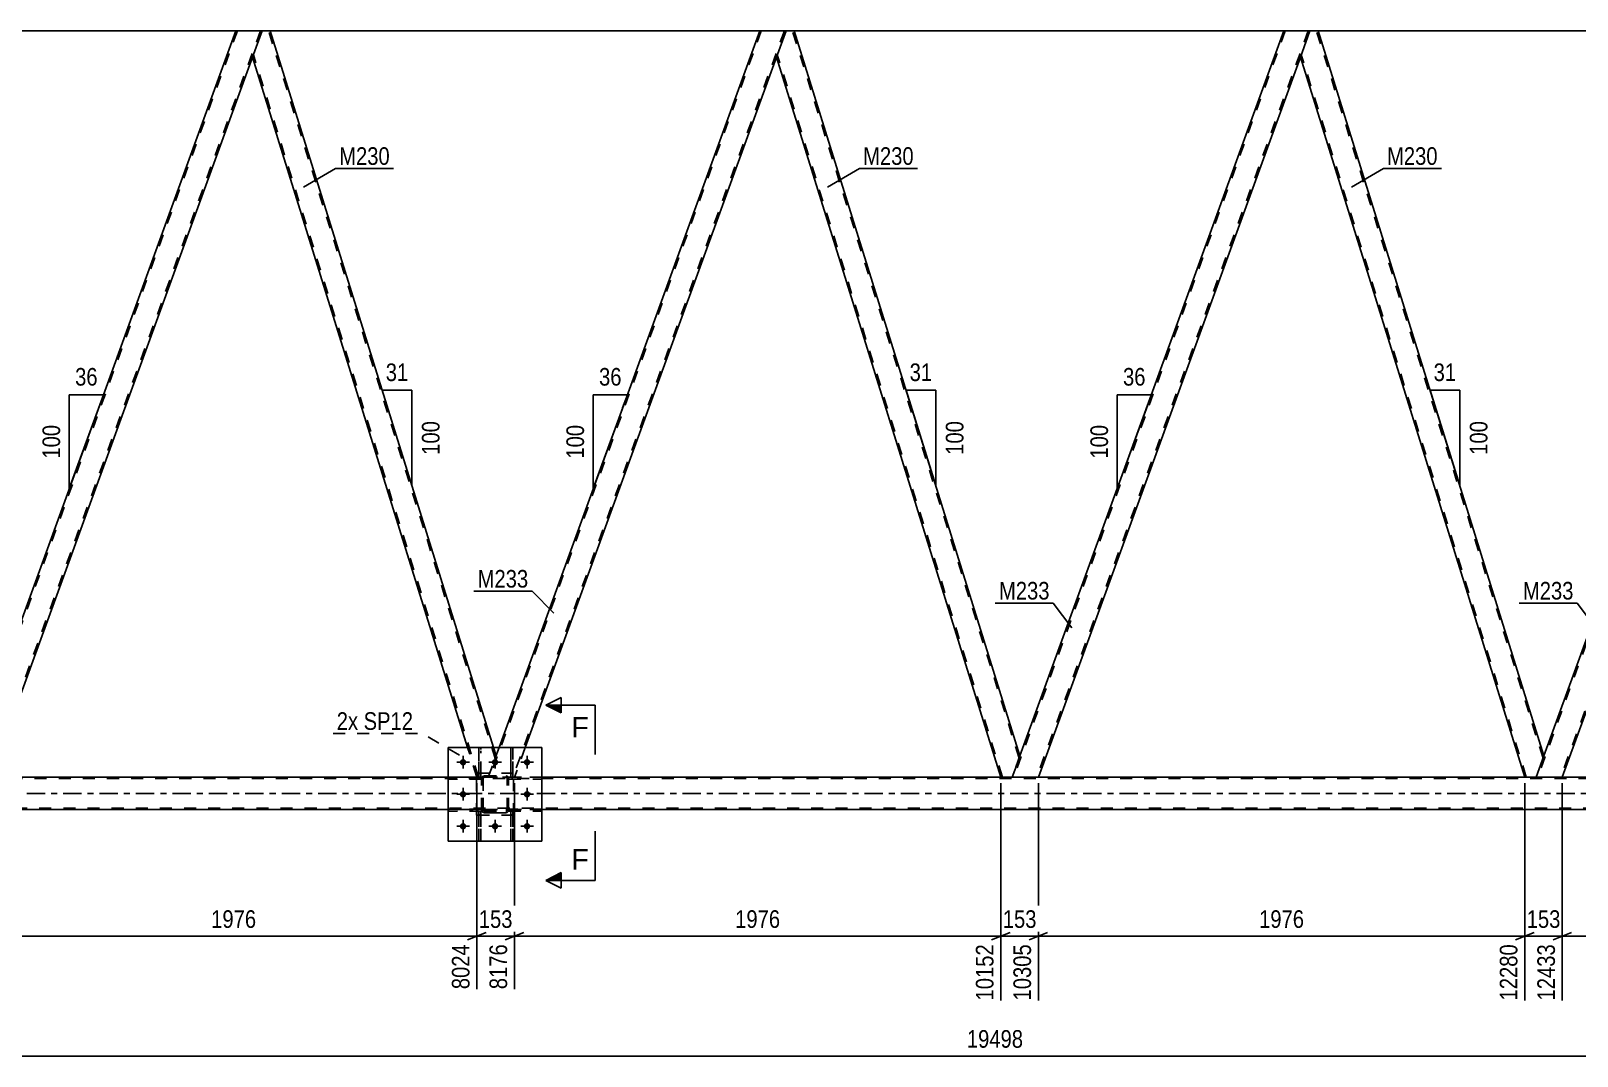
# Model space of a CAD drawing. Header units: millimetres. Extents: x 0 to 841, y 0 to 594.
# Drawn here: x 263.9 to 515.1, y 282.4 to 448.9 of the extents above; entities that cross this region are included whole.
import ezdxf

# ---------------------------------------------------------------- set-up
doc = ezdxf.new("R2010")
doc.units = ezdxf.units.MM
doc.linetypes.add('DXK_LINE_DOT2', pattern=[3.9198, 1.9599, -1.9599])
doc.linetypes.add('DXK_LINE_DOT3', pattern=[5.9187, 2.979, -0.9799, 0.9799, -0.9799])
doc.styles.add('Arial', font='ARIAL.TTF', dxfattribs={"height": 0.2})
doc.styles.add('Arial Narrow', font='ARIALN.TTF', dxfattribs={"height": 0.2})

# ---------------------------------------------------------------- blocks, each defined once
blk = doc.blocks.new('Part-247343265-35561 - 2635')
at = {"color": 2, "linetype": 'Continuous'}
for p, q in [((346.9, 332.49), (331.7, 332.49)), ((331.7, 332.49), (331.7, 317.29)), ((346.9, 332.49), (346.9, 317.29)), ((346.9, 317.29), (331.7, 317.29))]:
    blk.add_line(p, q, dxfattribs=at)
blk = doc.blocks.new('Part-247343265-35504 - 2635')
at = {"color": 7, "linetype": 'DXK_LINE_DOT2'}
for p, q in [((552.83, 448.89), (508.71, 327.67)), ((556.58, 448.89), (512.46, 327.67)), ((556.83, 448.89), (555.29, 444.64)), ((509.72, 331.14), (508.46, 327.67)), ((512.71, 327.67), (508.46, 327.67))]:
    blk.add_line(p, q, dxfattribs=at)
at = {"color": 2, "linetype": 'Continuous'}
for p, q in [((552.58, 448.89), (509.72, 331.14)), ((552.58, 448.89), (556.83, 448.89)), ((555.29, 444.64), (512.71, 327.67))]:
    blk.add_line(p, q, dxfattribs=at)
blk = doc.blocks.new('Bolt-247343265-35622 - 2635')
at = {"linetype": 'Continuous'}
for points in [[(334.62, 330.09, -1), (333.58, 330.09, -1)], [(339.82, 330.09, -1), (338.78, 330.09, -1)], [(345.02, 330.09, -1), (343.98, 330.09, -1)], [(334.62, 324.89, -1), (333.58, 324.89, -1)], [(345.02, 324.89, -1), (343.98, 324.89, -1)], [(334.62, 319.69, -1), (333.58, 319.69, -1)], [(339.82, 319.69, -1), (338.78, 319.69, -1)], [(345.02, 319.69, -1), (343.98, 319.69, -1)]]:
    blk.add_hatch(color=1, dxfattribs=at).paths.add_polyline_path(points)
at = {"color": 1, "linetype": 'Continuous'}
for p, q in [((335.14, 330.09), (333.06, 330.09)), ((334.1, 331.13), (334.1, 329.05)), ((340.34, 330.09), (338.26, 330.09)), ((339.3, 331.13), (339.3, 329.05)), ((345.54, 330.09), (343.46, 330.09)), ((344.5, 331.13), (344.5, 329.05)), ((335.14, 324.89), (333.06, 324.89)), ((334.1, 325.93), (334.1, 323.85)), ((345.54, 324.89), (343.46, 324.89)), ((344.5, 325.93), (344.5, 323.85)), ((335.14, 319.69), (333.06, 319.69)), ((334.1, 320.73), (334.1, 318.65)), ((340.34, 319.69), (338.26, 319.69)), ((339.3, 320.73), (339.3, 318.65)), ((345.54, 319.69), (343.46, 319.69)), ((344.5, 320.73), (344.5, 318.65))]:
    blk.add_line(p, q, dxfattribs=at)
blk = doc.blocks.new('Part-247343265-35501 - 2635')
at = {"color": 7, "linetype": 'DXK_LINE_DOT2'}
for p, q in [((297.43, 448.89), (253.31, 327.67)), ((301.18, 448.89), (257.06, 327.67)), ((301.43, 448.89), (299.88, 444.64)), ((254.32, 331.14), (253.05, 327.67)), ((257.31, 327.67), (253.05, 327.67))]:
    blk.add_line(p, q, dxfattribs=at)
at = {"color": 2, "linetype": 'Continuous'}
for p, q in [((297.17, 448.89), (254.32, 331.14)), ((297.17, 448.89), (301.43, 448.89)), ((299.88, 444.64), (257.31, 327.67))]:
    blk.add_line(p, q, dxfattribs=at)
blk = doc.blocks.new('Part-247343265-35502 - 2635')
at = {"color": 7, "linetype": 'DXK_LINE_DOT2'}
for p, q in [((382.56, 448.89), (338.44, 327.67)), ((386.31, 448.89), (342.19, 327.67)), ((386.57, 448.89), (385.02, 444.64)), ((339.94, 332.49), (338.19, 327.67)), ((344.2, 332.49), (342.45, 327.67)), ((342.45, 327.67), (338.19, 327.67))]:
    blk.add_line(p, q, dxfattribs=at)
at = {"color": 2, "linetype": 'Continuous'}
for p, q in [((382.31, 448.89), (339.94, 332.49)), ((382.31, 448.89), (386.57, 448.89)), ((385.02, 444.64), (344.2, 332.49))]:
    blk.add_line(p, q, dxfattribs=at)
blk = doc.blocks.new('Part-247343265-35503 - 2635')
at = {"color": 7, "linetype": 'DXK_LINE_DOT2'}
for p, q in [((467.7, 448.89), (423.58, 327.67)), ((471.44, 448.89), (427.32, 327.67)), ((471.7, 448.89), (470.15, 444.64)), ((424.59, 331.14), (423.32, 327.67)), ((427.58, 327.67), (423.32, 327.67))]:
    blk.add_line(p, q, dxfattribs=at)
at = {"color": 2, "linetype": 'Continuous'}
for p, q in [((467.44, 448.89), (424.59, 331.14)), ((467.44, 448.89), (471.7, 448.89)), ((470.15, 444.64), (427.58, 327.67))]:
    blk.add_line(p, q, dxfattribs=at)
blk = doc.blocks.new('Part-247343265-35510 - 2635')
at = {"color": 2, "linetype": 'Continuous'}
for p, q in [((301.43, 448.89), (299.88, 444.64)), ((302.75, 448.89), (301.43, 448.89)), ((339.03, 332.49), (302.75, 448.89)), ((334.84, 332.49), (299.88, 444.64))]:
    blk.add_line(p, q, dxfattribs=at)
at = {"color": 7, "linetype": 'DXK_LINE_DOT2'}
for p, q in [((339.32, 330.77), (302.5, 448.89)), ((336.6, 327.67), (300.02, 445.01)), ((336.34, 327.67), (334.84, 332.49)), ((339.45, 331.14), (339.03, 332.49)), ((338.19, 327.67), (339.45, 331.14)), ((336.34, 327.67), (338.19, 327.67))]:
    blk.add_line(p, q, dxfattribs=at)
blk = doc.blocks.new('Part-247343265-35511 - 2635')
at = {"color": 2, "linetype": 'Continuous'}
for p, q in [((386.57, 448.89), (385.02, 444.64)), ((387.88, 448.89), (386.57, 448.89)), ((424.59, 331.14), (387.88, 448.89)), ((385.02, 444.64), (421.48, 327.67)), ((424.32, 330.39), (423.32, 327.67)), ((424.59, 331.14), (424.32, 330.39))]:
    blk.add_line(p, q, dxfattribs=at)
at = {"color": 7, "linetype": 'DXK_LINE_DOT2'}
for p, q in [((424.45, 330.77), (387.63, 448.89)), ((421.73, 327.67), (385.15, 445.01)), ((424.57, 331.08), (424.32, 330.39)), ((423.32, 327.67), (421.48, 327.67))]:
    blk.add_line(p, q, dxfattribs=at)
blk = doc.blocks.new('Part-247343265-35512 - 2635')
at = {"color": 2, "linetype": 'Continuous'}
for p, q in [((471.7, 448.89), (470.15, 444.64)), ((473.02, 448.89), (471.7, 448.89)), ((509.72, 331.14), (473.02, 448.89)), ((470.15, 444.64), (506.61, 327.67)), ((509.45, 330.39), (508.46, 327.67)), ((509.72, 331.14), (509.45, 330.39))]:
    blk.add_line(p, q, dxfattribs=at)
at = {"color": 7, "linetype": 'DXK_LINE_DOT2'}
for p, q in [((509.58, 330.76), (472.77, 448.89)), ((506.86, 327.67), (470.29, 445.01)), ((509.7, 331.08), (509.45, 330.39)), ((508.46, 327.67), (506.61, 327.67))]:
    blk.add_line(p, q, dxfattribs=at)
blk = doc.blocks.new('Part-247343265-35541 - 2635')
at = {"color": 7, "linetype": 'DXK_LINE_DOT2'}
for p, q in [((337.1, 327.41), (337.13, 327.59)), ((337.13, 327.59), (337.1, 327.41)), ((337.1, 322.37), (337.1, 327.41)), ((337.1, 327.41), (337.1, 327.41)), ((337.1, 322.37), (337.1, 327.41)), ((337.34, 327.41), (337.36, 327.5)), ((337.36, 327.5), (337.34, 327.41)), ((337.34, 322.37), (337.34, 327.41)), ((337.34, 327.41), (337.34, 327.41)), ((337.34, 327.41), (337.34, 322.37)), ((337.36, 327.5), (337.41, 327.58)), ((337.41, 327.58), (337.36, 327.5)), ((337.39, 327.85), (337.58, 327.89)), ((337.58, 327.89), (337.39, 327.85)), ((337.41, 327.58), (337.49, 327.63)), ((337.49, 327.63), (337.41, 327.58)), ((337.49, 327.63), (337.58, 327.65)), ((337.58, 327.65), (337.49, 327.63)), ((337.58, 327.89), (341.02, 327.89)), ((337.58, 327.89), (337.58, 327.89)), ((337.58, 327.89), (341.02, 327.89)), ((337.58, 327.65), (341.02, 327.65)), ((337.58, 327.65), (337.58, 327.65)), ((337.58, 327.65), (341.02, 327.65)), ((341.02, 327.89), (341.02, 327.89)), ((341.02, 327.89), (341.2, 327.85)), ((341.2, 327.85), (341.02, 327.89)), ((341.02, 327.65), (341.02, 327.65)), ((341.02, 327.65), (341.11, 327.63)), ((341.11, 327.63), (341.19, 327.58)), ((341.19, 327.58), (341.24, 327.5)), ((341.24, 327.5), (341.19, 327.58)), ((341.24, 327.5), (341.26, 327.41)), ((341.26, 327.41), (341.24, 327.5)), ((341.26, 322.37), (341.26, 327.41)), ((341.26, 327.41), (341.26, 327.41)), ((341.26, 322.37), (341.26, 327.41)), ((341.46, 327.59), (341.5, 327.41)), ((341.5, 327.41), (341.46, 327.59)), ((341.5, 322.37), (341.5, 327.41)), ((341.5, 327.41), (341.5, 327.41)), ((341.5, 322.37), (341.5, 327.41)), ((337.1, 322.37), (337.1, 322.37)), ((337.13, 322.19), (337.1, 322.37)), ((337.1, 322.37), (337.13, 322.19)), ((337.34, 322.37), (337.34, 322.37)), ((337.36, 322.28), (337.34, 322.37)), ((337.34, 322.37), (337.36, 322.28)), ((337.41, 322.2), (337.36, 322.28)), ((337.36, 322.28), (337.41, 322.2)), ((337.58, 321.89), (337.39, 321.93)), ((337.39, 321.93), (337.58, 321.89)), ((337.49, 322.15), (337.41, 322.2)), ((337.58, 322.13), (337.49, 322.15)), ((337.58, 322.13), (341.02, 322.13)), ((337.58, 322.13), (337.58, 322.13)), ((337.58, 322.13), (341.02, 322.13)), ((337.58, 321.89), (341.02, 321.89)), ((337.58, 321.89), (337.58, 321.89)), ((341.02, 321.89), (337.58, 321.89)), ((341.11, 322.15), (341.02, 322.13)), ((341.02, 322.13), (341.11, 322.15)), ((341.02, 322.13), (341.02, 322.13)), ((341.2, 321.93), (341.02, 321.89)), ((341.02, 321.89), (341.2, 321.93)), ((341.02, 321.89), (341.02, 321.89)), ((341.19, 322.2), (341.11, 322.15)), ((341.11, 322.15), (341.19, 322.2)), ((341.24, 322.28), (341.19, 322.2)), ((341.19, 322.2), (341.24, 322.28)), ((341.26, 322.37), (341.24, 322.28)), ((341.24, 322.28), (341.26, 322.37)), ((341.26, 322.37), (341.26, 322.37)), ((341.5, 322.37), (341.46, 322.19)), ((341.46, 322.19), (341.5, 322.37)), ((341.5, 322.37), (341.5, 322.37))]:
    blk.add_line(p, q, dxfattribs=at)
at = {"color": 7, "linetype": 'DXK_LINE_DOT3'}
blk.add_line((339.3, 324.89), (339.3, 324.89), dxfattribs=at)
at = {"color": 7, "linetype": 'DXK_LINE_DOT2'}
for centre, start, end in [((337.58, 327.41), 112.5, 157.5), ((337.58, 327.41), 112.5, 157.5), ((341.02, 327.41), 22.5, 67.5), ((341.02, 327.41), 22.5, 67.5), ((337.58, 322.37), 202.5, 247.5), ((337.58, 322.37), 202.5, 247.5), ((341.02, 322.37), 292.5, 337.5), ((341.02, 322.37), 292.5, 337.5)]:
    blk.add_arc(centre, 0.48, start, end, dxfattribs=at)
blk = doc.blocks.new('Part-247343265-35542 - 2635')
at = {"color": 7, "linetype": 'DXK_LINE_DOT2'}
for p, q in [((342.3, 328.29), (336.3, 328.29)), ((336.3, 321.49), (336.3, 328.29)), ((342.3, 321.49), (342.3, 328.29)), ((342.3, 321.49), (336.3, 321.49))]:
    blk.add_line(p, q, dxfattribs=at)
blk = doc.blocks.new('Part-247343265-35543 - 2635')
at = {"color": 7, "linetype": 'DXK_LINE_DOT2'}
for p, q in [((342.3, 328.29), (336.3, 328.29)), ((336.3, 321.49), (336.3, 328.29)), ((342.3, 321.49), (342.3, 328.29)), ((342.3, 321.49), (336.3, 321.49))]:
    blk.add_line(p, q, dxfattribs=at)
blk = doc.blocks.new('Part-247343265-35544 - 2635')
at = {"color": 7, "linetype": 'DXK_LINE_DOT2'}
for p, q in [((337.1, 327.41), (337.13, 327.59)), ((337.13, 327.59), (337.1, 327.41)), ((337.1, 322.37), (337.1, 327.41)), ((337.1, 327.41), (337.1, 327.41)), ((337.1, 322.37), (337.1, 327.41)), ((337.34, 327.41), (337.36, 327.5)), ((337.36, 327.5), (337.34, 327.41)), ((337.34, 322.37), (337.34, 327.41)), ((337.34, 327.41), (337.34, 327.41)), ((337.34, 327.41), (337.34, 322.37)), ((337.36, 327.5), (337.41, 327.58)), ((337.41, 327.58), (337.36, 327.5)), ((337.39, 327.85), (337.58, 327.89)), ((337.58, 327.89), (337.39, 327.85)), ((337.41, 327.58), (337.49, 327.63)), ((337.49, 327.63), (337.41, 327.58)), ((337.49, 327.63), (337.58, 327.65)), ((337.58, 327.65), (337.49, 327.63)), ((337.58, 327.89), (341.02, 327.89)), ((337.58, 327.89), (337.58, 327.89)), ((337.58, 327.89), (341.02, 327.89)), ((337.58, 327.65), (341.02, 327.65)), ((337.58, 327.65), (337.58, 327.65)), ((337.58, 327.65), (341.02, 327.65)), ((341.02, 327.89), (341.02, 327.89)), ((341.02, 327.89), (341.2, 327.85)), ((341.2, 327.85), (341.02, 327.89)), ((341.02, 327.65), (341.02, 327.65)), ((341.02, 327.65), (341.11, 327.63)), ((341.11, 327.63), (341.19, 327.58)), ((341.19, 327.58), (341.24, 327.5)), ((341.24, 327.5), (341.19, 327.58)), ((341.24, 327.5), (341.26, 327.41)), ((341.26, 327.41), (341.24, 327.5)), ((341.26, 322.37), (341.26, 327.41)), ((341.26, 327.41), (341.26, 327.41)), ((341.26, 322.37), (341.26, 327.41)), ((341.46, 327.59), (341.5, 327.41)), ((341.5, 327.41), (341.46, 327.59)), ((341.5, 322.37), (341.5, 327.41)), ((341.5, 327.41), (341.5, 327.41)), ((341.5, 322.37), (341.5, 327.41)), ((337.1, 322.37), (337.1, 322.37)), ((337.13, 322.19), (337.1, 322.37)), ((337.1, 322.37), (337.13, 322.19)), ((337.34, 322.37), (337.34, 322.37)), ((337.36, 322.28), (337.34, 322.37)), ((337.34, 322.37), (337.36, 322.28)), ((337.41, 322.2), (337.36, 322.28)), ((337.36, 322.28), (337.41, 322.2)), ((337.58, 321.89), (337.39, 321.93)), ((337.39, 321.93), (337.58, 321.89)), ((337.49, 322.15), (337.41, 322.2)), ((337.58, 322.13), (337.49, 322.15)), ((337.58, 322.13), (341.02, 322.13)), ((337.58, 322.13), (337.58, 322.13)), ((337.58, 322.13), (341.02, 322.13)), ((337.58, 321.89), (341.02, 321.89)), ((337.58, 321.89), (337.58, 321.89)), ((341.02, 321.89), (337.58, 321.89)), ((341.11, 322.15), (341.02, 322.13)), ((341.02, 322.13), (341.11, 322.15)), ((341.02, 322.13), (341.02, 322.13)), ((341.2, 321.93), (341.02, 321.89)), ((341.02, 321.89), (341.2, 321.93)), ((341.02, 321.89), (341.02, 321.89)), ((341.19, 322.2), (341.11, 322.15)), ((341.11, 322.15), (341.19, 322.2)), ((341.24, 322.28), (341.19, 322.2)), ((341.19, 322.2), (341.24, 322.28)), ((341.26, 322.37), (341.24, 322.28)), ((341.24, 322.28), (341.26, 322.37)), ((341.26, 322.37), (341.26, 322.37)), ((341.5, 322.37), (341.46, 322.19)), ((341.46, 322.19), (341.5, 322.37)), ((341.5, 322.37), (341.5, 322.37))]:
    blk.add_line(p, q, dxfattribs=at)
at = {"color": 7, "linetype": 'DXK_LINE_DOT3'}
blk.add_line((339.3, 324.89), (339.3, 324.89), dxfattribs=at)
at = {"color": 7, "linetype": 'DXK_LINE_DOT2'}
for centre, start, end in [((337.58, 327.41), 112.5, 157.5), ((337.58, 327.41), 112.5, 157.5), ((341.02, 327.41), 22.5, 67.5), ((341.02, 327.41), 22.5, 67.5), ((337.58, 322.37), 202.5, 247.5), ((337.58, 322.37), 202.5, 247.5), ((341.02, 322.37), 292.5, 337.5), ((341.02, 322.37), 292.5, 337.5)]:
    blk.add_arc(centre, 0.48, start, end, dxfattribs=at)
blk = doc.blocks.new('Part-247343265-35545 - 2635')
at = {"color": 7, "linetype": 'DXK_LINE_DOT2'}
for p, q in [((336.65, 322.13), (336.65, 322.13)), ((336.65, 322.13), (336.65, 321.53)), ((336.65, 317.29), (336.65, 322.13)), ((336.97, 322.13), (336.65, 322.13)), ((336.97, 321.53), (336.97, 322.13)), ((336.97, 317.29), (336.97, 322.13)), ((336.65, 321.53), (336.65, 317.29)), ((336.65, 321.53), (336.97, 321.53)), ((336.97, 317.29), (336.97, 321.53)), ((336.65, 317.29), (336.97, 317.29))]:
    blk.add_line(p, q, dxfattribs=at)
blk = doc.blocks.new('Part-247343265-35546 - 2635')
at = {"color": 7, "linetype": 'DXK_LINE_DOT2'}
for p, q in [((341.85, 322.13), (341.85, 322.13)), ((341.85, 322.13), (341.85, 321.53)), ((341.85, 317.29), (341.85, 322.13)), ((342.17, 322.13), (341.85, 322.13)), ((342.17, 321.53), (342.17, 322.13)), ((342.17, 317.29), (342.17, 322.13)), ((341.85, 321.53), (341.85, 317.29)), ((341.85, 321.53), (342.17, 321.53)), ((342.17, 317.29), (342.17, 321.53)), ((341.85, 317.29), (342.17, 317.29))]:
    blk.add_line(p, q, dxfattribs=at)
blk = doc.blocks.new('Part-247343265-35547 - 2635')
at = {"color": 7, "linetype": 'DXK_LINE_DOT2'}
for p, q in [((336.97, 332.49), (336.65, 332.49)), ((336.65, 332.49), (336.65, 328.25)), ((336.97, 328.25), (336.97, 332.49)), ((336.65, 329.86), (336.65, 327.65)), ((336.97, 329.86), (336.97, 327.65)), ((336.97, 328.25), (336.65, 328.25)), ((336.65, 328.25), (336.65, 327.65)), ((336.97, 327.65), (336.65, 327.65)), ((336.97, 327.65), (336.97, 328.25)), ((336.97, 327.65), (336.97, 327.65))]:
    blk.add_line(p, q, dxfattribs=at)
blk = doc.blocks.new('Part-247343265-35548 - 2635')
at = {"color": 7, "linetype": 'DXK_LINE_DOT2'}
for p, q in [((342.17, 332.49), (341.85, 332.49)), ((341.85, 332.49), (341.85, 328.25)), ((342.17, 328.25), (342.17, 332.49)), ((341.85, 329.86), (341.85, 327.65)), ((342.17, 329.86), (342.17, 327.65)), ((342.17, 328.25), (341.85, 328.25)), ((341.85, 328.25), (341.85, 327.65)), ((342.17, 327.65), (341.85, 327.65)), ((342.17, 327.65), (342.17, 328.25)), ((342.17, 327.65), (342.17, 327.65))]:
    blk.add_line(p, q, dxfattribs=at)
blk = doc.blocks.new('Part-247343265-35549 - 2635')
at = {"color": 7, "linetype": 'DXK_LINE_DOT2'}
for p, q in [((331.7, 322.13), (331.7, 322.45)), ((331.7, 322.45), (337.1, 322.45)), ((337.1, 322.13), (331.7, 322.13)), ((336.5, 322.13), (336.5, 322.45)), ((336.5, 322.45), (337.1, 322.45)), ((336.5, 322.13), (337.1, 322.13)), ((337.1, 322.13), (337.1, 322.45)), ((337.1, 322.45), (337.1, 322.13))]:
    blk.add_line(p, q, dxfattribs=at)
blk = doc.blocks.new('Part-247343265-35550 - 2635')
at = {"color": 7, "linetype": 'DXK_LINE_DOT2'}
for p, q in [((331.7, 327.33), (331.7, 327.65)), ((331.7, 327.65), (337.1, 327.65)), ((337.1, 327.33), (331.7, 327.33)), ((336.5, 327.33), (336.5, 327.65)), ((336.5, 327.65), (337.1, 327.65)), ((336.5, 327.33), (337.1, 327.33)), ((337.1, 327.33), (337.1, 327.65)), ((337.1, 327.65), (337.1, 327.33))]:
    blk.add_line(p, q, dxfattribs=at)
blk = doc.blocks.new('Part-247343265-35551 - 2635')
at = {"color": 7, "linetype": 'DXK_LINE_DOT2'}
for p, q in [((346.9, 322.45), (341.5, 322.45)), ((341.5, 322.45), (341.5, 322.13)), ((341.5, 322.13), (341.5, 322.45)), ((341.5, 322.13), (346.9, 322.13)), ((342.1, 322.13), (342.1, 322.45)), ((346.9, 322.45), (346.9, 322.13))]:
    blk.add_line(p, q, dxfattribs=at)
blk = doc.blocks.new('Part-247343265-35552 - 2635')
at = {"color": 7, "linetype": 'DXK_LINE_DOT2'}
for p, q in [((346.9, 327.65), (341.5, 327.65)), ((341.5, 327.65), (341.5, 327.33)), ((341.5, 327.33), (341.5, 327.65)), ((341.5, 327.33), (346.9, 327.33)), ((342.1, 327.33), (342.1, 327.65)), ((346.9, 327.65), (346.9, 327.33))]:
    blk.add_line(p, q, dxfattribs=at)
blk = doc.blocks.new('Part-247343265-35553 - 2635')
at = {"color": 7, "linetype": 'DXK_LINE_DOT2'}
for p, q in [((336.97, 322.13), (336.65, 322.13)), ((336.65, 321.53), (336.65, 322.13)), ((336.65, 317.29), (336.65, 322.13)), ((336.97, 322.13), (336.97, 322.13)), ((336.97, 322.13), (336.97, 321.53)), ((336.97, 317.29), (336.97, 322.13)), ((336.97, 321.53), (336.65, 321.53)), ((336.65, 317.29), (336.65, 321.53)), ((336.97, 321.53), (336.97, 317.29)), ((336.97, 317.29), (336.65, 317.29))]:
    blk.add_line(p, q, dxfattribs=at)
blk = doc.blocks.new('Part-247343265-35554 - 2635')
at = {"color": 7, "linetype": 'DXK_LINE_DOT2'}
for p, q in [((342.17, 322.13), (341.85, 322.13)), ((341.85, 321.53), (341.85, 322.13)), ((341.85, 317.29), (341.85, 322.13)), ((342.17, 322.13), (342.17, 322.13)), ((342.17, 322.13), (342.17, 321.53)), ((342.17, 317.29), (342.17, 322.13)), ((342.17, 321.53), (341.85, 321.53)), ((341.85, 317.29), (341.85, 321.53)), ((342.17, 321.53), (342.17, 317.29)), ((342.17, 317.29), (341.85, 317.29))]:
    blk.add_line(p, q, dxfattribs=at)
blk = doc.blocks.new('Part-247343265-35555 - 2635')
at = {"color": 2, "linetype": 'Continuous'}
for p, q in [((336.65, 332.49), (336.65, 332.49)), ((336.65, 332.49), (336.97, 332.49)), ((336.97, 332.49), (336.97, 332.49))]:
    blk.add_line(p, q, dxfattribs=at)
at = {"color": 7, "linetype": 'DXK_LINE_DOT2'}
for p, q in [((336.65, 328.25), (336.65, 332.49)), ((336.65, 332.3), (336.65, 327.65)), ((336.97, 328.25), (336.97, 332.49)), ((336.97, 327.65), (336.97, 331.92)), ((336.65, 327.65), (336.65, 328.25)), ((336.65, 328.25), (336.97, 328.25)), ((336.65, 327.65), (336.65, 327.65)), ((336.65, 327.65), (336.97, 327.65)), ((336.97, 328.25), (336.97, 327.65))]:
    blk.add_line(p, q, dxfattribs=at)
blk = doc.blocks.new('Part-247343265-35556 - 2635')
at = {"color": 2, "linetype": 'Continuous'}
for p, q in [((341.85, 332.49), (341.85, 332.49)), ((341.85, 332.49), (342.17, 332.49)), ((342.17, 332.49), (342.17, 332.49))]:
    blk.add_line(p, q, dxfattribs=at)
at = {"color": 7, "linetype": 'DXK_LINE_DOT2'}
for p, q in [((341.85, 328.25), (341.85, 332.49)), ((341.85, 332.19), (341.85, 327.65)), ((342.17, 328.25), (342.17, 332.49)), ((342.17, 332.49), (342.17, 327.65)), ((341.85, 327.65), (341.85, 328.25)), ((341.85, 328.25), (342.17, 328.25)), ((341.85, 327.65), (341.85, 327.65)), ((341.85, 327.65), (342.17, 327.65)), ((342.17, 328.25), (342.17, 327.65))]:
    blk.add_line(p, q, dxfattribs=at)
blk = doc.blocks.new('Part-247343265-35614 - 2635')
at = {"color": 7, "linetype": 'DXK_LINE_DOT2'}
for p, q in [((727.1, 448.89), (212.04, 448.89)), ((302.75, 448.89), (297.17, 448.89)), ((387.88, 448.89), (382.31, 448.89)), ((473.02, 448.89), (467.44, 448.89))]:
    blk.add_line(p, q, dxfattribs=at)
at = {"color": 2, "linetype": 'Continuous'}
for p, q in [((297.17, 448.89), (217.62, 448.89)), ((382.31, 448.89), (302.75, 448.89)), ((467.44, 448.89), (387.88, 448.89)), ((552.58, 448.89), (473.02, 448.89))]:
    blk.add_line(p, q, dxfattribs=at)
blk = doc.blocks.new('Part-247343265-35557 - 2635')
at = {"color": 7, "linetype": 'DXK_LINE_DOT2'}
for p, q in [((337.1, 322.45), (331.7, 322.45)), ((331.7, 322.45), (331.7, 322.13)), ((337.1, 322.13), (331.7, 322.13)), ((336.5, 322.13), (336.5, 322.45)), ((337.1, 322.45), (337.1, 322.13)), ((337.1, 322.13), (337.1, 322.45))]:
    blk.add_line(p, q, dxfattribs=at)
blk = doc.blocks.new('Part-247343265-35558 - 2635')
at = {"color": 7, "linetype": 'DXK_LINE_DOT2'}
for p, q in [((337.1, 327.65), (331.7, 327.65)), ((331.7, 327.65), (331.7, 327.33)), ((337.1, 327.33), (331.7, 327.33)), ((336.5, 327.33), (336.5, 327.65)), ((337.1, 327.65), (337.1, 327.33)), ((337.1, 327.33), (337.1, 327.65))]:
    blk.add_line(p, q, dxfattribs=at)
blk = doc.blocks.new('Part-247343265-35559 - 2635')
at = {"color": 7, "linetype": 'DXK_LINE_DOT2'}
for p, q in [((341.5, 322.13), (341.5, 322.45)), ((342.1, 322.45), (341.5, 322.45)), ((341.5, 322.45), (341.5, 322.13)), ((346.9, 322.45), (341.5, 322.45)), ((342.1, 322.13), (341.5, 322.13)), ((341.5, 322.13), (346.9, 322.13)), ((342.1, 322.13), (342.1, 322.45)), ((346.9, 322.13), (346.9, 322.45))]:
    blk.add_line(p, q, dxfattribs=at)
blk = doc.blocks.new('Part-247343265-35560 - 2635')
at = {"color": 7, "linetype": 'DXK_LINE_DOT2'}
for p, q in [((341.5, 327.33), (341.5, 327.65)), ((346.9, 327.65), (341.5, 327.65)), ((341.5, 327.65), (341.5, 327.33)), ((342.1, 327.33), (341.5, 327.33)), ((341.5, 327.33), (346.9, 327.33)), ((342.1, 327.33), (342.1, 327.65)), ((346.9, 327.65), (346.9, 327.33))]:
    blk.add_line(p, q, dxfattribs=at)
blk = doc.blocks.new('Part-247343265-35562 - 2635')
at = {"color": 7, "linetype": 'DXK_LINE_DOT2'}
for p, q in [((331.7, 332.49), (346.9, 332.49)), ((331.7, 332.49), (331.7, 317.29)), ((346.9, 332.49), (346.9, 317.29)), ((331.7, 317.29), (346.9, 317.29))]:
    blk.add_line(p, q, dxfattribs=at)
blk = doc.blocks.new('Part-247343265-35615 - 2635')
at = {"color": 7, "linetype": 'DXK_LINE_DOT2'}
for p, q in [((736.81, 327.43), (61.96, 327.43)), ((602.31, 327.67), (331.7, 327.67)), ((346.9, 327.67), (331.7, 327.67)), ((737.57, 322.63), (61.96, 322.63)), ((602.31, 322.39), (331.7, 322.39)), ((346.9, 322.39), (331.7, 322.39))]:
    blk.add_line(p, q, dxfattribs=at)
at = {"color": 2, "linetype": 'Continuous'}
for p, q in [((331.7, 327.67), (176.63, 327.67)), ((587.11, 327.67), (346.9, 327.67)), ((331.7, 322.39), (176.63, 322.39)), ((587.11, 322.39), (346.9, 322.39))]:
    blk.add_line(p, q, dxfattribs=at)
at = {"color": 7, "linetype": 'DXK_LINE_DOT3'}
blk.add_line((61.96, 325.03), (747.19, 325.03), dxfattribs=at)
blk = doc.blocks.new('Bolt-247343265-35623 - 2635')
at = {"color": 1, "linetype": 'Continuous'}
for p, q in [((333.06, 330.09), (333.75, 330.09)), ((334.1, 331.13), (334.1, 330.44)), ((334.1, 329.05), (334.1, 329.74)), ((335.14, 330.09), (334.45, 330.09)), ((338.26, 330.09), (338.95, 330.09)), ((339.3, 331.13), (339.3, 330.44)), ((339.3, 329.05), (339.3, 329.74)), ((340.34, 330.09), (339.65, 330.09)), ((343.46, 330.09), (344.15, 330.09)), ((344.5, 331.13), (344.5, 330.44)), ((344.5, 329.05), (344.5, 329.74)), ((345.54, 330.09), (344.85, 330.09)), ((333.06, 324.89), (333.75, 324.89)), ((334.1, 325.93), (334.1, 325.24)), ((334.1, 323.85), (334.1, 324.54)), ((335.14, 324.89), (334.45, 324.89)), ((343.46, 324.89), (344.15, 324.89)), ((344.5, 325.93), (344.5, 325.24)), ((344.5, 323.85), (344.5, 324.54)), ((345.54, 324.89), (344.85, 324.89)), ((333.06, 319.69), (333.75, 319.69)), ((334.1, 320.73), (334.1, 320.04)), ((334.1, 318.65), (334.1, 319.34)), ((335.14, 319.69), (334.45, 319.69)), ((338.26, 319.69), (338.95, 319.69)), ((339.3, 320.73), (339.3, 320.04)), ((339.3, 318.65), (339.3, 319.34)), ((340.34, 319.69), (339.65, 319.69)), ((343.46, 319.69), (344.15, 319.69)), ((344.5, 320.73), (344.5, 320.04)), ((344.5, 318.65), (344.5, 319.34)), ((345.54, 319.69), (344.85, 319.69))]:
    blk.add_line(p, q, dxfattribs=at)
blk = doc.blocks.new('AngleDimension-247343265-47054 - 2635')
at = {"color": 7, "linetype": 'Continuous'}
for p, q in [((495.49, 376.8), (491.22, 390.51)), ((496.04, 390.51), (491.22, 390.51)), ((496.04, 375.04), (491.22, 390.51)), ((496.04, 375.04), (496.04, 390.51))]:
    blk.add_line(p, q, dxfattribs=at)
at = {"color": 0}
for points in [[(496.05, 391.41), (496.05, 395.61), (491.2, 395.61), (491.2, 391.41)], [(501.14, 386.12), (496.94, 386.12), (496.94, 379.43), (501.14, 379.43)]]:
    blk.add_wipeout(points, dxfattribs=at)
at = {"color": 3, "style": 'Arial Narrow'}
blk.add_text('31', height=2.863, dxfattribs=at).set_placement((491.8, 392.01))
blk.add_text('100', height=2.863, rotation=90.0002, dxfattribs=at).set_placement((500.54, 380.03))
blk = doc.blocks.new('AngleDimension-247343265-47056 - 2635')
at = {"color": 7, "linetype": 'Continuous'}
for p, q in [((440.39, 389.77), (445.93, 389.77)), ((440.39, 374.55), (445.93, 389.77)), ((440.39, 374.55), (440.39, 389.77)), ((445.16, 387.66), (445.93, 389.77))]:
    blk.add_line(p, q, dxfattribs=at)
at = {"color": 0}
for points in [[(445.58, 390.67), (445.58, 394.87), (440.73, 394.87), (440.73, 390.67)], [(439.49, 385.5), (435.29, 385.5), (435.29, 378.81), (439.49, 378.81)]]:
    blk.add_wipeout(points, dxfattribs=at)
at = {"color": 3, "style": 'Arial Narrow'}
blk.add_text('36', height=2.863, dxfattribs=at).set_placement((441.33, 391.27))
blk.add_text('100', height=2.863, rotation=90.0002, dxfattribs=at).set_placement((438.89, 379.41))
blk = doc.blocks.new('StraightDimension-247343265-47161 - 2635')
at = {"color": 7, "linetype": 'Continuous'}
for p, q in [((506.61, 326.67), (506.61, 291.39)), ((512.71, 326.67), (512.71, 291.39)), ((505.11, 301.23), (508.11, 302.43)), ((506.61, 301.83), (512.71, 301.83)), ((514.21, 302.43), (511.21, 301.23))]:
    blk.add_line(p, q, dxfattribs=at)
at = {"color": 0}
blk.add_wipeout([(513.01, 302.58), (513.01, 306.78), (506.32, 306.78), (506.32, 302.58)], dxfattribs=at)
at = {"color": 0, "linetype": 'Continuous'}
blk.add_wipeout([(512.11, 301.13), (507.91, 301.13), (507.91, 290.79), (512.11, 290.79)], dxfattribs=at)
at = {"color": 3, "style": 'Arial Narrow'}
blk.add_text('153', height=2.863, dxfattribs=at).set_placement((506.92, 303.18))
at = {"color": 3, "linetype": 'Continuous', "style": 'Arial Narrow'}
blk.add_text('12433', height=2.863, rotation=90.0002, dxfattribs=at).set_placement((511.51, 291.39))
blk = doc.blocks.new('AngleDimension-247343265-47026 - 2635')
at = {"color": 7, "linetype": 'Continuous'}
for p, q in [((410.35, 376.8), (406.08, 390.51)), ((410.9, 390.51), (406.08, 390.51)), ((410.9, 375.04), (406.08, 390.51)), ((410.9, 375.04), (410.9, 390.51))]:
    blk.add_line(p, q, dxfattribs=at)
at = {"color": 0}
for points in [[(410.92, 391.41), (410.92, 395.61), (406.06, 395.61), (406.06, 391.41)], [(416, 386.12), (411.8, 386.12), (411.8, 379.43), (416, 379.43)]]:
    blk.add_wipeout(points, dxfattribs=at)
at = {"color": 3, "style": 'Arial Narrow'}
blk.add_text('31', height=2.863, dxfattribs=at).set_placement((406.66, 392.01))
blk.add_text('100', height=2.863, rotation=90.0002, dxfattribs=at).set_placement((415.4, 380.03))
blk = doc.blocks.new('AngleDimension-247343265-47028 - 2635')
at = {"color": 7, "linetype": 'Continuous'}
for p, q in [((355.25, 389.77), (360.79, 389.77)), ((355.25, 374.55), (360.79, 389.77)), ((355.25, 374.55), (355.25, 389.77)), ((360.02, 387.66), (360.79, 389.77))]:
    blk.add_line(p, q, dxfattribs=at)
at = {"color": 0}
for points in [[(360.45, 390.67), (360.45, 394.87), (355.59, 394.87), (355.59, 390.67)], [(354.35, 385.5), (350.15, 385.5), (350.15, 378.81), (354.35, 378.81)]]:
    blk.add_wipeout(points, dxfattribs=at)
at = {"color": 3, "style": 'Arial Narrow'}
blk.add_text('36', height=2.863, dxfattribs=at).set_placement((356.19, 391.27))
blk.add_text('100', height=2.863, rotation=90.0002, dxfattribs=at).set_placement((353.75, 379.41))
blk = doc.blocks.new('AngleDimension-247343265-46998 - 2635')
at = {"color": 7, "linetype": 'Continuous'}
for p, q in [((325.22, 376.8), (320.95, 390.51)), ((325.77, 390.51), (320.95, 390.51)), ((325.77, 375.04), (320.95, 390.51)), ((325.77, 375.04), (325.77, 390.51))]:
    blk.add_line(p, q, dxfattribs=at)
at = {"color": 0}
for points in [[(325.79, 391.41), (325.79, 395.61), (320.93, 395.61), (320.93, 391.41)], [(330.87, 386.12), (326.67, 386.12), (326.67, 379.43), (330.87, 379.43)]]:
    blk.add_wipeout(points, dxfattribs=at)
at = {"color": 3, "style": 'Arial Narrow'}
blk.add_text('31', height=2.863, dxfattribs=at).set_placement((321.53, 392.01))
blk.add_text('100', height=2.863, rotation=90.0002, dxfattribs=at).set_placement((330.27, 380.03))
blk = doc.blocks.new('AngleDimension-247343265-47000 - 2635')
at = {"color": 7, "linetype": 'Continuous'}
for p, q in [((270.12, 389.77), (275.66, 389.77)), ((270.12, 374.55), (275.66, 389.77)), ((270.12, 374.55), (270.12, 389.77)), ((274.89, 387.66), (275.66, 389.77))]:
    blk.add_line(p, q, dxfattribs=at)
at = {"color": 0}
for points in [[(275.32, 390.67), (275.32, 394.87), (270.46, 394.87), (270.46, 390.67)], [(269.22, 385.5), (265.02, 385.5), (265.02, 378.81), (269.22, 378.81)]]:
    blk.add_wipeout(points, dxfattribs=at)
at = {"color": 3, "style": 'Arial Narrow'}
blk.add_text('36', height=2.863, dxfattribs=at).set_placement((271.06, 391.27))
blk.add_text('100', height=2.863, rotation=90.0002, dxfattribs=at).set_placement((268.62, 379.41))
blk = doc.blocks.new('StraightDimension-247343265-47160 - 2635')
at = {"color": 7, "linetype": 'Continuous'}
for p, q in [((512.71, 326.67), (512.71, 291.39)), ((591.75, 326.67), (591.75, 291.39)), ((514.21, 302.43), (511.21, 301.23)), ((512.71, 301.83), (591.75, 301.83)), ((590.25, 301.23), (593.25, 302.43))]:
    blk.add_line(p, q, dxfattribs=at)
at = {"color": 0}
blk.add_wipeout([(556.49, 302.58), (556.49, 306.78), (547.97, 306.78), (547.97, 302.58)], dxfattribs=at)
at = {"color": 0, "linetype": 'Continuous'}
blk.add_wipeout([(591.15, 301.13), (586.95, 301.13), (586.95, 290.79), (591.15, 290.79)], dxfattribs=at)
at = {"color": 3, "style": 'Arial Narrow'}
blk.add_text('1976', height=2.863, dxfattribs=at).set_placement((548.57, 303.18))
at = {"color": 3, "linetype": 'Continuous', "style": 'Arial Narrow'}
blk.add_text('14409', height=2.863, rotation=90.0002, dxfattribs=at).set_placement((590.55, 291.39))
blk = doc.blocks.new('StraightDimension-247343265-47162 - 2635')
at = {"color": 7, "linetype": 'Continuous'}
for p, q in [((427.58, 326.67), (427.58, 291.39)), ((506.61, 326.67), (506.61, 291.39)), ((429.08, 302.43), (426.08, 301.23)), ((427.58, 301.83), (506.61, 301.83)), ((505.11, 301.23), (508.11, 302.43))]:
    blk.add_line(p, q, dxfattribs=at)
at = {"color": 0}
blk.add_wipeout([(471.35, 302.58), (471.35, 306.78), (462.84, 306.78), (462.84, 302.58)], dxfattribs=at)
at = {"color": 0, "linetype": 'Continuous'}
blk.add_wipeout([(506.01, 301.13), (501.81, 301.13), (501.81, 290.79), (506.01, 290.79)], dxfattribs=at)
at = {"color": 3, "style": 'Arial Narrow'}
blk.add_text('1976', height=2.863, dxfattribs=at).set_placement((463.44, 303.18))
at = {"color": 3, "linetype": 'Continuous', "style": 'Arial Narrow'}
blk.add_text('12280', height=2.863, rotation=90.0002, dxfattribs=at).set_placement((505.41, 291.39))
blk = doc.blocks.new('StraightDimension-247343265-47163 - 2635')
at = {"color": 7, "linetype": 'Continuous'}
for p, q in [((421.48, 326.67), (421.48, 291.39)), ((427.58, 326.67), (427.58, 291.39)), ((419.98, 301.23), (422.98, 302.43)), ((421.48, 301.83), (427.58, 301.83)), ((429.08, 302.43), (426.08, 301.23))]:
    blk.add_line(p, q, dxfattribs=at)
at = {"color": 0}
blk.add_wipeout([(427.87, 302.58), (427.87, 306.78), (421.19, 306.78), (421.19, 302.58)], dxfattribs=at)
at = {"color": 0, "linetype": 'Continuous'}
blk.add_wipeout([(426.98, 301.13), (422.78, 301.13), (422.78, 290.79), (426.98, 290.79)], dxfattribs=at)
at = {"color": 3, "style": 'Arial Narrow'}
blk.add_text('153', height=2.863, dxfattribs=at).set_placement((421.79, 303.18))
at = {"color": 3, "linetype": 'Continuous', "style": 'Arial Narrow'}
blk.add_text('10305', height=2.863, rotation=90.0002, dxfattribs=at).set_placement((426.38, 291.39))
blk = doc.blocks.new('StraightDimension-247343265-47164 - 2635')
at = {"color": 7, "linetype": 'Continuous'}
for p, q in [((342.45, 326.67), (342.45, 293.22)), ((421.48, 326.67), (421.48, 291.39)), ((343.95, 302.43), (340.95, 301.23)), ((342.45, 301.83), (421.48, 301.83)), ((419.98, 301.23), (422.98, 302.43))]:
    blk.add_line(p, q, dxfattribs=at)
at = {"color": 0}
blk.add_wipeout([(386.22, 302.58), (386.22, 306.78), (377.71, 306.78), (377.71, 302.58)], dxfattribs=at)
at = {"color": 0, "linetype": 'Continuous'}
blk.add_wipeout([(420.88, 301.13), (416.68, 301.13), (416.68, 290.79), (420.88, 290.79)], dxfattribs=at)
at = {"color": 3, "style": 'Arial Narrow'}
blk.add_text('1976', height=2.863, dxfattribs=at).set_placement((378.31, 303.18))
at = {"color": 3, "linetype": 'Continuous', "style": 'Arial Narrow'}
blk.add_text('10152', height=2.863, rotation=90.0002, dxfattribs=at).set_placement((420.28, 291.39))
blk = doc.blocks.new('StraightDimension-247343265-47165 - 2635')
at = {"color": 7, "linetype": 'Continuous'}
for p, q in [((336.34, 326.67), (336.34, 293.22)), ((342.45, 326.67), (342.45, 293.22)), ((334.84, 301.23), (337.84, 302.43)), ((336.34, 301.83), (342.45, 301.83)), ((343.95, 302.43), (340.95, 301.23))]:
    blk.add_line(p, q, dxfattribs=at)
at = {"color": 0}
blk.add_wipeout([(342.74, 302.58), (342.74, 306.78), (336.05, 306.78), (336.05, 302.58)], dxfattribs=at)
at = {"color": 0, "linetype": 'Continuous'}
blk.add_wipeout([(341.85, 301.13), (337.65, 301.13), (337.65, 292.62), (341.85, 292.62)], dxfattribs=at)
at = {"color": 3, "style": 'Arial Narrow'}
blk.add_text('153', height=2.863, dxfattribs=at).set_placement((336.65, 303.18))
at = {"color": 3, "linetype": 'Continuous', "style": 'Arial Narrow'}
blk.add_text('8176', height=2.863, rotation=90.0002, dxfattribs=at).set_placement((341.25, 293.22))
blk = doc.blocks.new('StraightDimension-247343265-47166 - 2635')
at = {"color": 7, "linetype": 'Continuous'}
for p, q in [((257.31, 326.67), (257.31, 293.22)), ((336.34, 326.67), (336.34, 293.22)), ((258.81, 302.43), (255.81, 301.23)), ((257.31, 301.83), (336.34, 301.83)), ((334.84, 301.23), (337.84, 302.43))]:
    blk.add_line(p, q, dxfattribs=at)
at = {"color": 0}
blk.add_wipeout([(301.08, 302.58), (301.08, 306.78), (292.57, 306.78), (292.57, 302.58)], dxfattribs=at)
at = {"color": 0, "linetype": 'Continuous'}
blk.add_wipeout([(335.74, 301.13), (331.54, 301.13), (331.54, 292.62), (335.74, 292.62)], dxfattribs=at)
at = {"color": 3, "style": 'Arial Narrow'}
blk.add_text('1976', height=2.863, dxfattribs=at).set_placement((293.17, 303.18))
at = {"color": 3, "linetype": 'Continuous', "style": 'Arial Narrow'}
blk.add_text('8024', height=2.863, rotation=90.0002, dxfattribs=at).set_placement((335.14, 293.22))
blk = doc.blocks.new('StraightDimension-247343265-47565 - 2635')
at = {"color": 7, "linetype": 'Continuous'}
blk.add_line((51.1, 282.36), (789.96, 282.36), dxfattribs=at)
at = {"color": 0}
blk.add_wipeout([(425.7, 283.11), (425.7, 287.31), (415.36, 287.31), (415.36, 283.11)], dxfattribs=at)
at = {"color": 3, "style": 'Arial Narrow'}
blk.add_text('19498', height=2.863, dxfattribs=at).set_placement((415.96, 283.71))
blk = doc.blocks.new('SectionMark-247343265-3941 - 2635')
at = {"linetype": 'Continuous'}
for points in [[(350.05, 339.36), (350.05, 338.11), (347.55, 339.36)], [(350.05, 312.15), (350.05, 310.9), (347.55, 310.9)]]:
    blk.add_hatch(color=6, dxfattribs=at).paths.add_polyline_path(points)
at = {"color": 6, "linetype": 'Continuous'}
for p, q in [((347.55, 339.36), (350.05, 340.61)), ((355.55, 339.36), (347.55, 339.36)), ((347.55, 339.36), (350.05, 338.11)), ((350.05, 338.11), (350.05, 340.61)), ((347.55, 310.9), (350.05, 312.15)), ((350.05, 312.15), (350.05, 309.65)), ((355.55, 310.9), (347.55, 310.9)), ((350.05, 309.65), (347.55, 310.9))]:
    blk.add_line(p, q, dxfattribs=at)
at = {"color": 0, "linetype": 'Continuous'}
for points in [[(354.55, 334.11), (354.55, 337.61), (351.7, 337.61), (351.7, 334.11)], [(354.55, 312.65), (354.55, 316.15), (351.7, 316.15), (351.7, 312.65)]]:
    blk.add_wipeout(points, dxfattribs=at)
at = {"color": 6, "linetype": 'Continuous'}
for p, q in [((355.55, 339.36), (355.55, 331.36)), ((355.55, 310.9), (355.55, 318.9))]:
    blk.add_line(p, q, dxfattribs=at)
at = {"color": 3, "linetype": 'Continuous', "style": 'Arial'}
for p in [(351.7, 334.11), (351.7, 312.65)]:
    blk.add_text('F', height=3.34, dxfattribs=at).set_placement(p)
blk = doc.blocks.new('Mark-247343265-46027 - 2635')
at = {"color": 0}
blk.add_wipeout([(322.19, 427.13), (322.19, 430.13), (313.97, 430.13), (313.97, 427.13)], dxfattribs=at)
blk.add_wipeout([(322.19, 427.13), (322.19, 430.13), (313.97, 430.13), (313.97, 427.13)], dxfattribs=at)
at = {"color": 30, "linetype": 'Continuous'}
for p, q in [((308.17, 423.53), (313.37, 426.53)), ((313.37, 426.53), (322.79, 426.53))]:
    blk.add_line(p, q, dxfattribs=at)
at = {"color": 3, "style": 'Arial Narrow'}
blk.add_text('M230', height=2.863, dxfattribs=at).set_placement((313.97, 427.13))
blk = doc.blocks.new('Mark-247343265-46030 - 2635')
at = {"color": 0}
blk.add_wipeout([(407.32, 427.13), (407.32, 430.13), (399.1, 430.13), (399.1, 427.13)], dxfattribs=at)
blk.add_wipeout([(407.32, 427.13), (407.32, 430.13), (399.1, 430.13), (399.1, 427.13)], dxfattribs=at)
at = {"color": 30, "linetype": 'Continuous'}
for p, q in [((393.3, 423.53), (398.5, 426.53)), ((398.5, 426.53), (407.92, 426.53))]:
    blk.add_line(p, q, dxfattribs=at)
at = {"color": 3, "style": 'Arial Narrow'}
blk.add_text('M230', height=2.863, dxfattribs=at).set_placement((399.1, 427.13))
blk = doc.blocks.new('Mark-247343265-46009 - 2635')
at = {"color": 0}
blk.add_wipeout([(429.4, 356.52), (429.4, 359.52), (421.18, 359.52), (421.18, 356.52)], dxfattribs=at)
blk.add_wipeout([(429.4, 356.52), (429.4, 359.52), (421.18, 359.52), (421.18, 356.52)], dxfattribs=at)
at = {"color": 30, "linetype": 'Continuous'}
for p in [(420.58, 355.92), (433.01, 351.92)]:
    blk.add_line(p, (430, 355.92), dxfattribs=at)
at = {"color": 3, "style": 'Arial Narrow'}
blk.add_text('M233', height=2.863, dxfattribs=at).set_placement((421.18, 356.52))
blk = doc.blocks.new('Mark-247343265-46006 - 2635')
at = {"color": 0}
blk.add_wipeout([(344.7, 358.46), (344.7, 361.46), (336.47, 361.46), (336.47, 358.46)], dxfattribs=at)
blk.add_wipeout([(344.7, 358.46), (344.7, 361.46), (336.47, 361.46), (336.47, 358.46)], dxfattribs=at)
at = {"color": 30, "linetype": 'Continuous'}
for p in [(335.87, 357.86), (348.83, 354.32)]:
    blk.add_line(p, (345.3, 357.86), dxfattribs=at)
at = {"color": 3, "style": 'Arial Narrow'}
blk.add_text('M233', height=2.863, dxfattribs=at).set_placement((336.47, 358.46))
blk = doc.blocks.new('Mark-247343265-46012 - 2635')
at = {"color": 0}
blk.add_wipeout([(514.54, 356.52), (514.54, 359.52), (506.31, 359.52), (506.31, 356.52)], dxfattribs=at)
blk.add_wipeout([(514.54, 356.52), (514.54, 359.52), (506.31, 359.52), (506.31, 356.52)], dxfattribs=at)
at = {"color": 30, "linetype": 'Continuous'}
for p in [(505.71, 355.92), (518.14, 351.92)]:
    blk.add_line(p, (515.14, 355.92), dxfattribs=at)
at = {"color": 3, "style": 'Arial Narrow'}
blk.add_text('M233', height=2.863, dxfattribs=at).set_placement((506.31, 356.52))
blk = doc.blocks.new('Mark-247343265-46033 - 2635')
at = {"color": 0}
blk.add_wipeout([(492.46, 427.13), (492.46, 430.13), (484.23, 430.13), (484.23, 427.13)], dxfattribs=at)
blk.add_wipeout([(492.46, 427.13), (492.46, 430.13), (484.23, 430.13), (484.23, 427.13)], dxfattribs=at)
at = {"color": 30, "linetype": 'Continuous'}
for p, q in [((478.44, 423.53), (483.63, 426.53)), ((483.63, 426.53), (493.06, 426.53))]:
    blk.add_line(p, q, dxfattribs=at)
at = {"color": 3, "style": 'Arial Narrow'}
blk.add_text('M230', height=2.863, dxfattribs=at).set_placement((484.23, 427.13))
blk = doc.blocks.new('MarkSet-247343265-47867 - 2635')
at = {"color": 30, "linetype": 'DXK_LINE_DOT2'}
blk.add_line((333.54, 331.25), (327.48, 334.75), dxfattribs=at)
at = {"color": 0}
blk.add_wipeout([(317.04, 335.35), (317.04, 338.35), (313.57, 338.35), (313.57, 335.35)], dxfattribs=at)
blk.add_wipeout([(317.04, 335.35), (317.04, 338.35), (313.57, 338.35), (313.57, 335.35)], dxfattribs=at)
blk.add_wipeout([(325.98, 335.35), (325.98, 338.35), (317.94, 338.35), (317.94, 335.35)], dxfattribs=at)
blk.add_wipeout([(325.98, 335.35), (325.98, 338.35), (317.94, 338.35), (317.94, 335.35)], dxfattribs=at)
at = {"color": 30, "linetype": 'DXK_LINE_DOT2'}
blk.add_line((312.97, 334.75), (327.48, 334.75), dxfattribs=at)
at = {"color": 3, "style": 'Arial Narrow'}
for s, p in [('2x', (313.57, 335.35)), ('SP12', (317.94, 335.35))]:
    blk.add_text(s, height=2.863, dxfattribs=at).set_placement(p)

msp = doc.modelspace()

# ---------------------------------------------------------------- block references
for name in ['Part-247343265-35614 - 2635', 'Part-247343265-35501 - 2635', 'Part-247343265-35510 - 2635', 'Part-247343265-35502 - 2635', 'Part-247343265-35511 - 2635', 'Part-247343265-35503 - 2635', 'Part-247343265-35512 - 2635', 'Part-247343265-35504 - 2635', 'Part-247343265-35561 - 2635', 'Part-247343265-35562 - 2635', 'Part-247343265-35547 - 2635', 'Part-247343265-35555 - 2635', 'Part-247343265-35548 - 2635', 'Part-247343265-35556 - 2635', 'Bolt-247343265-35622 - 2635', 'Bolt-247343265-35623 - 2635', 'Part-247343265-35615 - 2635', 'Part-247343265-35550 - 2635', 'Part-247343265-35558 - 2635', 'Part-247343265-35542 - 2635', 'Part-247343265-35543 - 2635', 'Part-247343265-35541 - 2635', 'Part-247343265-35544 - 2635', 'Part-247343265-35552 - 2635', 'Part-247343265-35560 - 2635', 'Part-247343265-35549 - 2635', 'Part-247343265-35557 - 2635', 'Part-247343265-35545 - 2635', 'Part-247343265-35553 - 2635', 'Part-247343265-35551 - 2635', 'Part-247343265-35559 - 2635', 'Part-247343265-35546 - 2635', 'Part-247343265-35554 - 2635']:
    msp.add_blockref(name, (0, 0))

# ---------------------------------------------------------------- next in the draw order: block references
for name in ['AngleDimension-247343265-47000 - 2635', 'AngleDimension-247343265-46998 - 2635', 'AngleDimension-247343265-47028 - 2635', 'AngleDimension-247343265-47026 - 2635', 'AngleDimension-247343265-47056 - 2635', 'AngleDimension-247343265-47054 - 2635', 'StraightDimension-247343265-47161 - 2635']:
    msp.add_blockref(name, (0, 0))

# ---------------------------------------------------------------- next in the draw order: block references
for name in ['StraightDimension-247343265-47162 - 2635', 'StraightDimension-247343265-47160 - 2635']:
    msp.add_blockref(name, (0, 0))

# ---------------------------------------------------------------- next in the draw order: block references
msp.add_blockref('StraightDimension-247343265-47163 - 2635', (0, 0))

# ---------------------------------------------------------------- next in the draw order: block references
msp.add_blockref('StraightDimension-247343265-47164 - 2635', (0, 0))

# ---------------------------------------------------------------- next in the draw order: block references
msp.add_blockref('StraightDimension-247343265-47165 - 2635', (0, 0))

# ---------------------------------------------------------------- next in the draw order: block references
msp.add_blockref('StraightDimension-247343265-47166 - 2635', (0, 0))

# ---------------------------------------------------------------- next in the draw order: block references
msp.add_blockref('StraightDimension-247343265-47565 - 2635', (0, 0))

# ---------------------------------------------------------------- next in the draw order: block references
for name in ['Mark-247343265-46027 - 2635', 'Mark-247343265-46030 - 2635', 'Mark-247343265-46033 - 2635', 'Mark-247343265-46006 - 2635', 'Mark-247343265-46009 - 2635', 'Mark-247343265-46012 - 2635', 'SectionMark-247343265-3941 - 2635', 'MarkSet-247343265-47867 - 2635']:
    msp.add_blockref(name, (0, 0))

doc.saveas('drawing.dxf')
